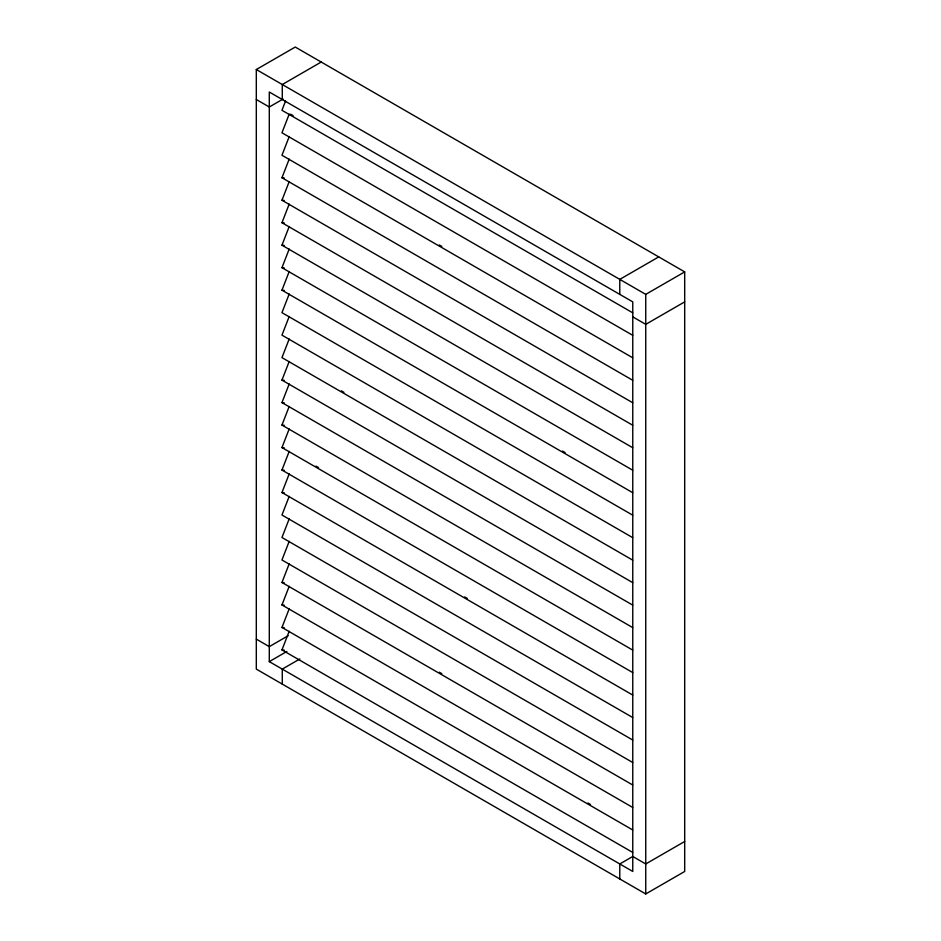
<?xml version="1.0" encoding="UTF-8"?>
<svg xmlns="http://www.w3.org/2000/svg" width="941" height="941" viewBox="0 0 941 941"><rect width="100%" height="100%" fill="white"/><g stroke="black" fill="none" stroke-linecap="round" stroke-linejoin="round"><path stroke-width="1.41" d="M285.57 100.993L281.959 110.297L632.728 312.812M289.193 114.155L281.959 132.787L632.728 335.302M289.193 136.645L281.959 155.265L632.728 357.78M632.728 380.27L281.959 177.755L289.193 159.123M632.728 402.748L281.959 200.245L289.193 181.613M632.728 425.238L281.959 222.723L289.193 204.091M632.728 447.716L281.959 245.213L289.193 226.581M632.728 470.206L281.959 267.691L289.193 249.059M632.728 492.684L281.959 290.181L289.193 271.549M289.193 294.027L281.959 312.659L632.728 515.174M289.193 316.517L281.959 335.149L632.728 537.652M289.193 338.995L281.959 357.627L632.728 560.142M632.728 582.62L281.959 380.117L289.193 361.485M632.728 605.11L281.959 402.595L289.193 383.963M632.728 627.588L281.959 425.085L289.193 406.453M632.728 650.078L281.959 447.563L289.193 428.931M632.728 672.556L281.959 470.053L289.193 451.421M632.728 695.046L281.959 492.531L289.193 473.899M289.193 496.389L281.959 515.021L632.728 717.524M289.193 518.867L281.959 537.499L632.728 740.014M289.193 541.357L281.959 559.989L632.728 762.492M632.728 784.982L281.959 582.467L289.193 563.835M632.728 807.46L281.959 604.957L289.193 586.325M632.728 829.95L281.959 627.435L289.193 608.803M632.728 852.428L281.959 649.925L289.193 631.293M256.305 69.528L295.251 47.05L684.695 271.89L684.695 871.472L645.749 893.95L256.305 669.11L256.305 69.528L645.749 294.368L684.695 271.89M321.222 62.035L282.276 84.525L282.276 99.511M283.112 99.028L269.291 107.003L256.305 99.511M658.724 256.905L619.778 279.383L619.778 294.368M684.695 301.873L645.749 324.351L632.764 316.858M288.134 635.751L269.291 646.632L256.305 639.127M269.291 661.617L632.764 871.46L632.764 301.873L269.291 92.018L269.291 661.617L286.876 651.466M299.861 658.959L282.276 669.11L282.276 684.095M632.34 856.722L619.778 863.967L619.778 878.965M684.695 841.489L645.749 863.967L632.764 856.475M281.959 177.755L284.206 177.955M281.959 200.245L284.206 200.445M281.959 222.723L284.206 222.923M281.959 245.213L284.206 245.413M281.959 267.691L284.206 267.891M281.959 290.181L284.206 290.381M281.959 380.117L284.206 380.317M281.959 402.595L284.206 402.795M281.959 425.085L284.206 425.285M281.959 447.563L284.206 447.763M281.959 470.053L284.206 470.253M281.959 492.531L284.206 492.731M281.959 582.467L284.206 582.667M281.959 604.957L284.206 605.157M281.959 627.435L284.206 627.635M281.959 649.925L284.206 650.125M290.557 114.167L293.11 115.637M439.259 244.989L441.8 246.46M562.53 451.068L565.071 452.539M341.395 390.844L343.935 392.315M315.976 466.113L318.517 467.571M464.678 596.923L467.218 598.394M439.259 672.192L441.8 673.65M587.949 803.002L590.489 804.473M645.749 294.368L645.749 893.95"/></g></svg>
